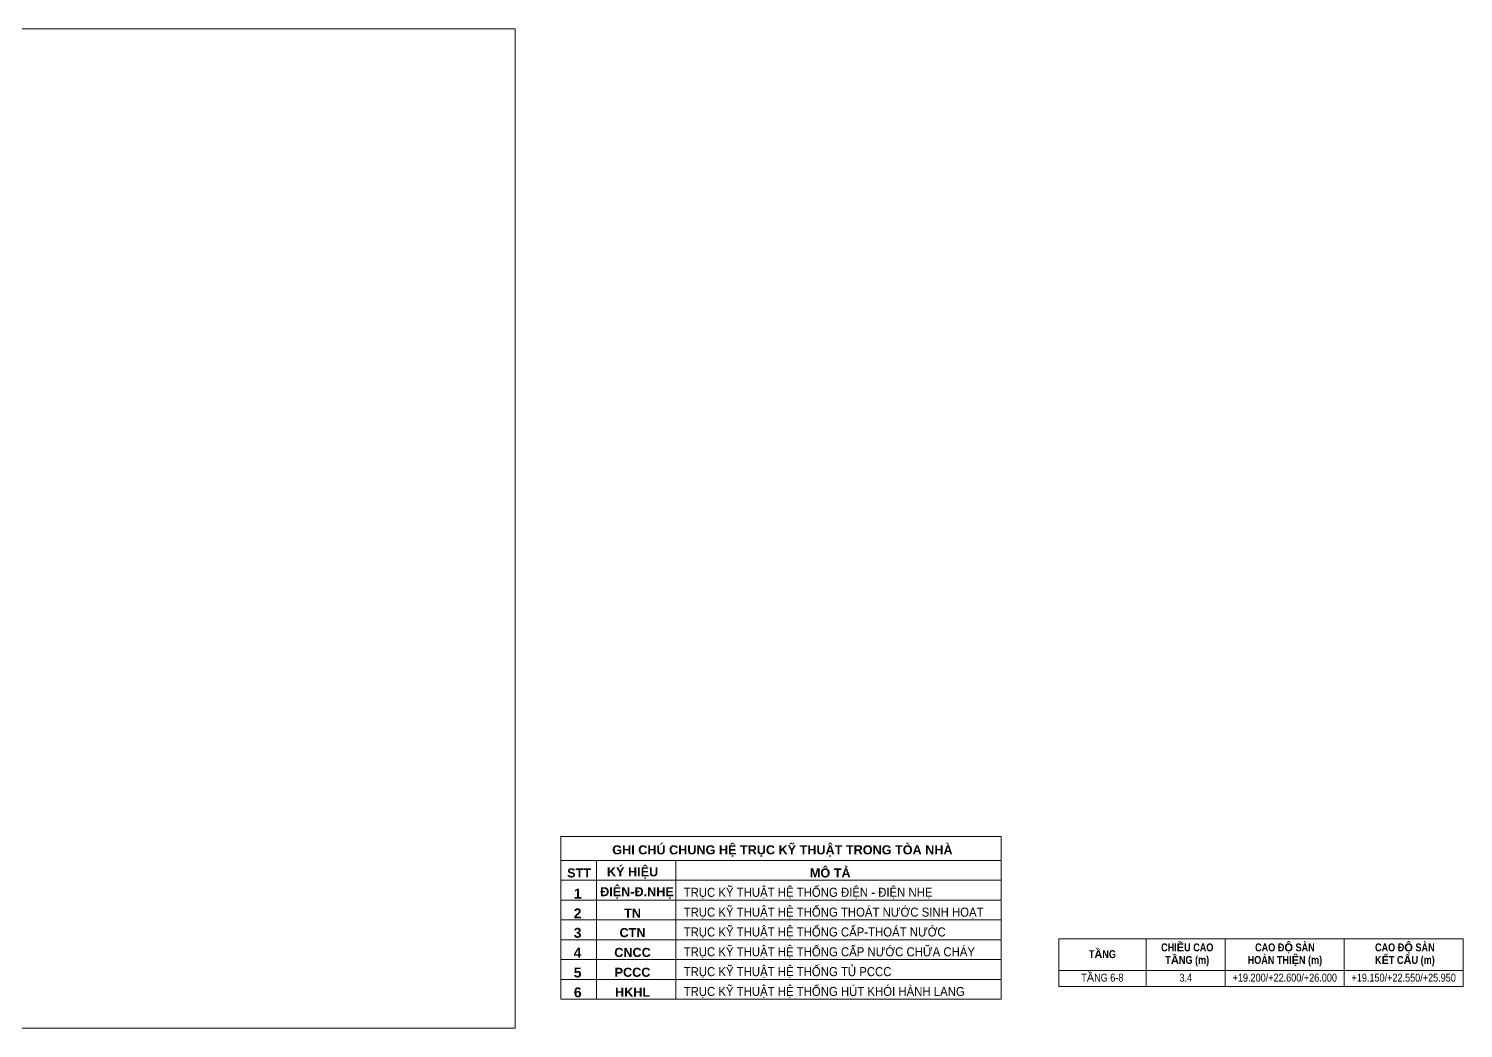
# Model space of a CAD drawing. Header units: millimetres. Extents: x 1591 to 239055, y -15958 to 83255.
# Drawn here: x 91991 to 110077, y 2600 to 15200 of the extents above; entities that cross this region are included whole.
import ezdxf

# ---------------------------------------------------------------- set-up
doc = ezdxf.new("R2010")
doc.units = ezdxf.units.MM
for name, color, linetype, lineweight in [('A-ANNO-NOTE', 131, 'Continuous', 9), ('A-DETL', 90, 'Continuous', 18), ('A-DETL-1', 90, 'Continuous', 9), ('A-DETL-THIN', 151, 'Continuous', 18), ('A-DETL-THIN-1', 151, 'Continuous', 9), ('G-ANNO-TEXT-1', 7, 'Continuous', 9)]:
    doc.layers.add(name, color=color, linetype=linetype, lineweight=lineweight)
doc.styles.add('Arial Narrow', font='ARIALN_0.TTF', dxfattribs={"height": 100})
doc.styles.add('Arial_8', font='arial_0.ttf', dxfattribs={"height": 114})
doc.styles.add('Arial_9', font='arial_0.ttf', dxfattribs={"width": 0.9, "height": 114})
doc.styles.add('Arial_B_3', font='arialbd_0.ttf', dxfattribs={"height": 125.4})

# ---------------------------------------------------------------- blocks, each defined once
blk = doc.blocks.new('GHI CHÚ CAO ĐỘ 1 Ô1 - GHI CHÚ CAO ĐỘ 1 Ô 2-1613119-CAO ĐỘ_GHI CHÚ_6-TẦNG 7-8')
at = {"layer": 'A-ANNO-NOTE'}
for p, q in [((6062, 3729), (962, 3729)), ((962, 3729), (962, 3129)), ((2062, 3129), (2062, 3729)), ((3062, 3129), (3062, 3729)), ((4562, 3129), (4562, 3729)), ((6062, 3129), (6062, 3729)), ((6062, 3329), (962, 3329)), ((6062, 3129), (962, 3129))]:
    blk.add_line(p, q, dxfattribs=at)
at = {"layer": 'A-ANNO-NOTE', "char_height": 100, "attachment_point": 2, "line_spacing_factor": 0.949189, "style": 'Arial Narrow'}
for s, insert, width in [('\\pt635,1270,1905,2540,3175,3810,4445,5080,5715,6350,6985,7620,8255,8890,9525,10160,10795,11430,12065,12700,13335,13970,14605,15240,15875,16510,17145,17780,18415,19050,19685,20320;{\\fArial Narrow|b1|i0|c0|p34;CHI\\fArial|b1|i0|c0|p34;Ề\\fArial Narrow|b1|i0|c0|p34;U CAO T\\fArial|b1|i0|c0|p34;Ầ\\fArial Narrow|b1|i0|c0|p34;NG (m)}', (2582, 3670), 995.5), ('\\pt635,1270,1905,2540,3175,3810,4445,5080,5715,6350,6985,7620,8255,8890,9525,10160,10795,11430,12065,12700,13335,13970,14605,15240,15875,16510,17145,17780,18415,19050,19685,20320;{\\fArial Narrow|b1|i0|c0|p34;CAO Đ\\fArial|b1|i0|c0|p34;Ộ\\fArial Narrow|b1|i0|c0|p34; SÀN HOÀN THI\\fArial|b1|i0|c0|p34;Ệ\\fArial Narrow|b1|i0|c0|p34;N (m)}', (3813, 3670), 1005.5), ('\\pt635,1270,1905,2540,3175,3810,4445,5080,5715,6350,6985,7620,8255,8890,9525,10160,10795,11430,12065,12700,13335,13970,14605,15240,15875,16510,17145,17780,18415,19050,19685,20320;{\\fArial Narrow|b1|i0|c0|p34;CAO Đ\\fArial|b1|i0|c0|p34;Ộ\\fArial Narrow|b1|i0|c0|p34; SÀN \\PK\\fArial|b1|i0|c0|p34;Ế\\fArial Narrow|b1|i0|c0|p34;T C\\fArial|b1|i0|c0|p34;Ấ\\fArial Narrow|b1|i0|c0|p34;U (m)}', (5325, 3670), 1429), ('\\pt635,1270,1905,2540,3175,3810,4445,5080,5715,6350,6985,7620,8255,8890,9525,10160,10795,11430,12065,12700,13335,13970,14605,15240,15875,16510,17145,17780,18415,19050,19685,20320;{\\fArial Narrow|b1|i0|c0|p34;T\\fArial|b1|i0|c0|p34;Ầ\\fArial Narrow|b1|i0|c0|p34;NG}', (1512, 3585), 721)]:
    blk.add_mtext(s, dxfattribs=dict(at, insert=insert, width=width))

msp = doc.modelspace()

# ---------------------------------------------------------------- linework, layer by layer
at = {"layer": 'A-DETL'}
for p, q in [((104250.1, 5017.2), (98700.1, 5017.2)), ((98700.1, 5017.2), (98700.1, 2967.2)), ((104250.1, 2967.2), (104250.1, 5017.2)), ((98700.1, 2967.2), (104250.1, 2967.2))]:
    msp.add_line(p, q, dxfattribs=at)
at = {"layer": 'A-DETL-1'}
for p, q in [((98123.5, 15200.1), (62243.5, 15200.1)), ((98123.5, 2600.1), (98123.5, 15200.1)), ((62243.5, 2600.1), (98123.5, 2600.1))]:
    msp.add_line(p, q, dxfattribs=at)
at = {"layer": 'A-DETL-THIN'}
for p, q in [((98700.1, 5017.2), (98700.1, 2967.2)), ((98700.1, 5017.2), (104250.1, 5017.2)), ((104250.1, 5017.2), (104250.1, 2967.2)), ((98700.1, 4717.2), (104250.1, 4717.2)), ((99150.1, 4717.2), (99150.1, 2967.2)), ((100150.1, 4717.2), (100150.1, 2967.2)), ((98700.1, 4467.2), (104250.1, 4467.2)), ((98700.1, 4217.2), (104250.1, 4217.2)), ((98700.1, 3967.2), (104250.1, 3967.2)), ((98700.1, 3717.2), (104250.1, 3717.2)), ((98700.1, 3467.2), (104250.1, 3467.2)), ((98700.1, 3217.2), (104250.1, 3217.2)), ((98700.1, 2967.2), (104250.1, 2967.2))]:
    msp.add_line(p, q, dxfattribs=at)
at = {"layer": 'A-DETL-THIN-1'}
for p, q in [((62243.5, 15200.1), (98123.5, 15200.1)), ((98123.5, 15200.1), (98123.5, 2600.1)), ((98123.5, 2600.1), (62243.5, 2600.1))]:
    msp.add_line(p, q, dxfattribs=at)

# ---------------------------------------------------------------- block references
at = {"layer": 'A-ANNO-NOTE'}
msp.add_blockref('GHI CHÚ CAO ĐỘ 1 Ô1 - GHI CHÚ CAO ĐỘ 1 Ô 2-1613119-CAO ĐỘ_GHI CHÚ_6-TẦNG 7-8', (104014.7, 0), dxfattribs=at)

# ---------------------------------------------------------------- texts
at = {"layer": 'A-ANNO-NOTE', "char_height": 100, "attachment_point": 2, "line_spacing_factor": 0.949189, "style": 'Arial Narrow'}
for s, insert, width in [('\\pt635,1270,1905,2540,3175,3810,4445,5080,5715,6350,6985,7620,8255,8890,9525,10160,10795,11430,12065,12700,13335,13970,14605,15240,15875,16510,17145,17780,18415,19050,19685,20320;T{\\fArial|b0|i0|c0|p34;Ầ}NG 6-8', (105525.7, 3288.6), 549), ('\\pt635,1270,1905,2540,3175,3810,4445,5080,5715,6350,6985,7620,8255,8890,9525,10160,10795,11430,12065,12700,13335,13970,14605,15240,15875,16510,17145,17780,18415,19050,19685,20320;3.4', (106578, 3288.6), 168.5), ('\\pt635,1270,1905,2540,3175,3810,4445,5080,5715,6350,6985,7620,8255,8890,9525,10160,10795,11430,12065,12700,13335,13970,14605,15240,15875,16510,17145,17780,18415,19050,19685,20320;+19.200/+22.600/+26.000', (107826.1, 3288.6), 1369.5), ('\\pt635,1270,1905,2540,3175,3810,4445,5080,5715,6350,6985,7620,8255,8890,9525,10160,10795,11430,12065,12700,13335,13970,14605,15240,15875,16510,17145,17780,18415,19050,19685,20320;+19.150/+22.550/+25.950', (109325.1, 3288.6), 1369.5)]:
    msp.add_mtext(s, dxfattribs=dict(at, insert=insert, width=width))
at = {"layer": 'G-ANNO-TEXT-1', "line_spacing_factor": 0.936439}
for s, insert, char_height, width, attachment_point, style in [('\\pt723.9,1447.8,2171.7,2895.6,3619.5,4343.4,5067.3,5791.2,6515.1,7239,7962.9,8686.8,9410.7,10134.6,10858.5,11582.4,12306.3,13030.2,13754.1,14478,15201.9,15925.8,16649.7,17373.6,18097.5,18821.4,19545.3,20269.2,20993.1,21717,22440.9,23164.8;{\\fArial|b1|i0|c0|p34;GHI CHÚ CHUNG HỆ TRỤC KỸ THUẬT TRONG TÒA NHÀ}', (101493, 4834.8), 114, 5312.4, 5, 'Arial_8'), ('\\pt723.9,1447.8,2171.7,2895.6,3619.5,4343.4,5067.3,5791.2,6515.1,7239,7962.9,8686.8,9410.7,10134.6,10858.5,11582.4,12306.3,13030.2,13754.1,14478,15201.9,15925.8,16649.7,17373.6,18097.5,18821.4,19545.3,20269.2,20993.1,21717,22440.9,23164.8;{\\fArial|b1|i0|c0|p34;STT}', (98929.6, 4558), 114, 320.089, 5, 'Arial_8'), ('\\pt723.9,1447.8,2171.7,2895.6,3619.5,4343.4,5067.3,5791.2,6515.1,7239,7962.9,8686.8,9410.7,10134.6,10858.5,11582.4,12306.3,13030.2,13754.1,14478,15201.9,15925.8,16649.7,17373.6,18097.5,18821.4,19545.3,20269.2,20993.1,21717,22440.9,23164.8;{\\fArial|b1|i0|c0|p34;KÝ HIỆU}', (99604.4, 4558), 114, 709.08, 5, 'Arial_8'), ('\\pt723.9,1447.8,2171.7,2895.6,3619.5,4343.4,5067.3,5791.2,6515.1,7239,7962.9,8686.8,9410.7,10134.6,10858.5,11582.4,12306.3,13030.2,13754.1,14478,15201.9,15925.8,16649.7,17373.6,18097.5,18821.4,19545.3,20269.2,20993.1,21717,22440.9,23164.8;{\\fArial|b1|i0|c0|p34;MÔ TẢ}', (102095.8, 4558), 114, 682.29, 5, 'Arial_8'), ('\\pt723.90034,1447.79943,2171.69977,2895.60011,3619.50046,4343.39954,5067.29989,5791.20023,6515.10057,7238.99966,7962.9,8686.80034,9410.69943,10134.59977,10858.50011,11582.40046,12306.29954,13030.19989,13754.10023,14478.00057,15201.89966,15925.8,16649.70034,17373.59943,18097.49977,18821.40011,19545.30046,20269.19954,20993.09989,21717.00023,22440.90057,23164.79966;1', (98913.4, 4298.9), 125.4, 290.13, 5, 'Arial_B_3'), ('\\pt723.9,1447.8,2171.7,2895.6,3619.5,4343.4,5067.3,5791.2,6515.1,7239,7962.9,8686.8,9410.7,10134.6,10858.5,11582.4,12306.3,13030.2,13754.1,14478,15201.9,15925.8,16649.7,17373.6,18097.5,18821.4,19545.3,20269.2,20993.1,21717,22440.9,23164.8;{\\fArial|b1|i0|c0|p34;ĐIỆN-Đ.NHẸ}', (99659.4, 4306.9), 114, 954.18, 5, 'Arial_8'), ('\\pt651.51,1303.02,1954.53,2606.04,3257.55,3909.06,4560.57,5212.08,5863.59,6515.1,7166.61,7818.12,8469.63,9121.14,9772.65,10424.16,11075.67,11727.18,12378.69,13030.2,13681.71,14333.22,14984.73,15636.24,16287.75,16939.26,17590.77,18242.28,18893.79,19545.3,20196.81,20848.32;TRỤC KỸ THUẬT HỆ THỐNG ĐIỆN - ĐIỆN NHẸ', (100248.2, 4301.9), 114, 3759.777, 4, 'Arial_9'), ('\\pt723.90034,1447.79943,2171.69977,2895.60011,3619.50046,4343.39954,5067.29989,5791.20023,6515.10057,7238.99966,7962.9,8686.80034,9410.69943,10134.59977,10858.50011,11582.40046,12306.29954,13030.19989,13754.10023,14478.00057,15201.89966,15925.8,16649.70034,17373.59943,18097.49977,18821.40011,19545.30046,20269.19954,20993.09989,21717.00023,22440.90057,23164.79966;2', (98911.2, 4048.9), 125.4, 271.32, 5, 'Arial_B_3'), ('\\pt723.9,1447.8,2171.7,2895.6,3619.5,4343.4,5067.3,5791.2,6515.1,7239,7962.9,8686.8,9410.7,10134.6,10858.5,11582.4,12306.3,13030.2,13754.1,14478,15201.9,15925.8,16649.7,17373.6,18097.5,18821.4,19545.3,20269.2,20993.1,21717,22440.9,23164.8;{\\fArial|b1|i0|c0|p34;TN}', (99603.8, 4051.9), 114, 224.523, 5, 'Arial_8'), ('\\pt651.51,1303.02,1954.53,2606.04,3257.55,3909.06,4560.57,5212.08,5863.59,6515.1,7166.61,7818.12,8469.63,9121.14,9772.65,10424.16,11075.67,11727.18,12378.69,13030.2,13681.71,14333.22,14984.73,15636.24,16287.75,16939.26,17590.77,18242.28,18893.79,19545.3,20196.81,20848.32;TRỤC KỸ THUẬT HỆ THỐNG THOÁT NƯỚC SINH HOẠT', (100248.2, 4051.9), 114, 4136.319, 4, 'Arial_9'), ('\\pt723.90034,1447.79943,2171.69977,2895.60011,3619.50046,4343.39954,5067.29989,5791.20023,6515.10057,7238.99966,7962.9,8686.80034,9410.69943,10134.59977,10858.50011,11582.40046,12306.29954,13030.19989,13754.10023,14478.00057,15201.89966,15925.8,16649.70034,17373.59943,18097.49977,18821.40011,19545.30046,20269.19954,20993.09989,21717.00023,22440.90057,23164.79966;3', (98911.1, 3802.8), 125.4, 249.09, 5, 'Arial_B_3'), ('\\pt723.9,1447.8,2171.7,2895.6,3619.5,4343.4,5067.3,5791.2,6515.1,7239,7962.9,8686.8,9410.7,10134.6,10858.5,11582.4,12306.3,13030.2,13754.1,14478,15201.9,15925.8,16649.7,17373.6,18097.5,18821.4,19545.3,20269.2,20993.1,21717,22440.9,23164.8;{\\fArial|b1|i0|c0|p34;CTN}', (99603.5, 3805.8), 114, 342.541, 5, 'Arial_8'), ('\\pt651.51,1303.02,1954.53,2606.04,3257.55,3909.06,4560.57,5212.08,5863.59,6515.1,7166.61,7818.12,8469.63,9121.14,9772.65,10424.16,11075.67,11727.18,12378.69,13030.2,13681.71,14333.22,14984.73,15636.24,16287.75,16939.26,17590.77,18242.28,18893.79,19545.3,20196.81,20848.32;TRỤC KỸ THUẬT HỆ THỐNG CẤP-THOÁT NƯỚC', (100248.2, 3801.9), 114, 3763.368, 4, 'Arial_9'), ('\\pt651.51,1303.02,1954.53,2606.04,3257.55,3909.06,4560.57,5212.08,5863.59,6515.1,7166.61,7818.12,8469.63,9121.14,9772.65,10424.16,11075.67,11727.18,12378.69,13030.2,13681.71,14333.22,14984.73,15636.24,16287.75,16939.26,17590.77,18242.28,18893.79,19545.3,20196.81,20848.32;TRỤC KỸ THUẬT HỆ THỐNG CẤP NƯỚC CHỮA CHÁY', (100248.2, 3551.9), 114, 3770.037, 4, 'Arial_9'), ('\\pt723.90034,1447.79943,2171.69977,2895.60011,3619.50046,4343.39954,5067.29989,5791.20023,6515.10057,7238.99966,7962.9,8686.80034,9410.69943,10134.59977,10858.50011,11582.40046,12306.29954,13030.19989,13754.10023,14478.00057,15201.89966,15925.8,16649.70034,17373.59943,18097.49977,18821.40011,19545.30046,20269.19954,20993.09989,21717.00023,22440.90057,23164.79966;4', (98910.4, 3552.8), 125.4, 211.47, 5, 'Arial_B_3'), ('\\pt723.9,1447.8,2171.7,2895.6,3619.5,4343.4,5067.3,5791.2,6515.1,7239,7962.9,8686.8,9410.7,10134.6,10858.5,11582.4,12306.3,13030.2,13754.1,14478,15201.9,15925.8,16649.7,17373.6,18097.5,18821.4,19545.3,20269.2,20993.1,21717,22440.9,23164.8;{\\fArial|b1|i0|c0|p34;CNCC}', (99603.5, 3555.8), 114, 476.104, 5, 'Arial_8'), ('\\pt723.90034,1447.79943,2171.69977,2895.60011,3619.50046,4343.39954,5067.29989,5791.20023,6515.10057,7238.99966,7962.9,8686.80034,9410.69943,10134.59977,10858.50011,11582.40046,12306.29954,13030.19989,13754.10023,14478.00057,15201.89966,15925.8,16649.70034,17373.59943,18097.49977,18821.40011,19545.30046,20269.19954,20993.09989,21717.00023,22440.90057,23164.79966;5', (98911, 3302.8), 125.4, 218.88, 5, 'Arial_B_3'), ('\\pt723.9,1447.8,2171.7,2895.6,3619.5,4343.4,5067.3,5791.2,6515.1,7239,7962.9,8686.8,9410.7,10134.6,10858.5,11582.4,12306.3,13030.2,13754.1,14478,15201.9,15925.8,16649.7,17373.6,18097.5,18821.4,19545.3,20269.2,20993.1,21717,22440.9,23164.8;{\\fArial|b1|i0|c0|p34;PCCC}', (99603.5, 3305.8), 114, 468.62, 5, 'Arial_8'), ('\\pt651.51,1303.02,1954.53,2606.04,3257.55,3909.06,4560.57,5212.08,5863.59,6515.1,7166.61,7818.12,8469.63,9121.14,9772.65,10424.16,11075.67,11727.18,12378.69,13030.2,13681.71,14333.22,14984.73,15636.24,16287.75,16939.26,17590.77,18242.28,18893.79,19545.3,20196.81,20848.32;TRỤC KỸ THUẬT HỆ THỐNG TỦ PCCC', (100248.2, 3301.9), 114, 3719.25, 4, 'Arial_9'), ('\\pt723.90034,1447.79943,2171.69977,2895.60011,3619.50046,4343.39954,5067.29989,5791.20023,6515.10057,7238.99966,7962.9,8686.80034,9410.69943,10134.59977,10858.50011,11582.40046,12306.29954,13030.19989,13754.10023,14478.00057,15201.89966,15925.8,16649.70034,17373.59943,18097.49977,18821.40011,19545.30046,20269.19954,20993.09989,21717.00023,22440.90057,23164.79966;6', (98912.9, 3052.8), 125.4, 245.1, 5, 'Arial_B_3'), ('\\pt723.9,1447.8,2171.7,2895.6,3619.5,4343.4,5067.3,5791.2,6515.1,7239,7962.9,8686.8,9410.7,10134.6,10858.5,11582.4,12306.3,13030.2,13754.1,14478,15201.9,15925.8,16649.7,17373.6,18097.5,18821.4,19545.3,20269.2,20993.1,21717,22440.9,23164.8;{\\fArial|b1|i0|c0|p34;HKHL}', (99604.3, 3055.8), 114, 648.66, 5, 'Arial_8'), ('\\pt651.51,1303.02,1954.53,2606.04,3257.55,3909.06,4560.57,5212.08,5863.59,6515.1,7166.61,7818.12,8469.63,9121.14,9772.65,10424.16,11075.67,11727.18,12378.69,13030.2,13681.71,14333.22,14984.73,15636.24,16287.75,16939.26,17590.77,18242.28,18893.79,19545.3,20196.81,20848.32;TRỤC KỸ THUẬT HỆ THỐNG HÚT KHÓI HÀNH LANG', (100248.2, 3051.9), 114, 4211.217, 4, 'Arial_9')]:
    msp.add_mtext(s, dxfattribs=dict(at, insert=insert, char_height=char_height, width=width, attachment_point=attachment_point, style=style))

doc.saveas('drawing.dxf')
